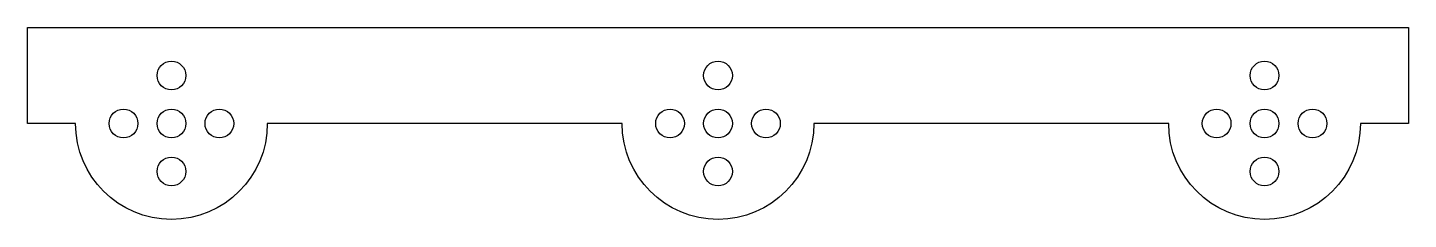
# Model space of a CAD drawing. Header units: millimetres. Extents: x -144 to 0, y -15 to 5.
import ezdxf

# ---------------------------------------------------------------- set-up
doc = ezdxf.new("R2010")
doc.units = ezdxf.units.MM
doc.layers.get('0').update_dxf_attribs({"linetype": 'CONTINUOUS'})

msp = doc.modelspace()

# ---------------------------------------------------------------- linework, layer by layer
msp.add_lwpolyline([(-119, -5, -1), (-139, -5), (-144, -5), (-144, 5), (0, 5), (0, -5), (-5, -5, -1), (-25, -5), (-62, -5, -1), (-82, -5)], format="xyb", close=True)
for centre in [(-129, 0), (-72, 0), (-15, 0), (-134, -5), (-129, -5), (-124, -5), (-77, -5), (-72, -5), (-67, -5), (-20, -5), (-15, -5), (-10, -5), (-129, -10), (-72, -10), (-15, -10)]:
    msp.add_circle(centre, 1.5)

doc.saveas('drawing.dxf')
